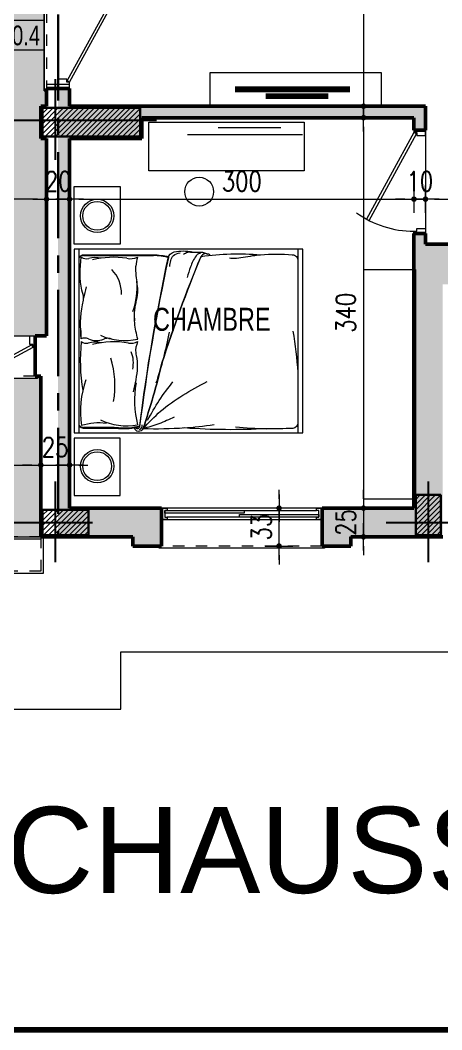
# Model space of a CAD drawing. Header units: millimetres. Extents: x 906 to 2589, y -1235 to -637.
# Drawn here: x 2512.02 to 2515.69, y -1234.31 to -1225.51 of the extents above; entities that cross this region are included whole.
import ezdxf
from ezdxf.enums import TextEntityAlignment as Align

# ---------------------------------------------------------------- set-up
doc = ezdxf.new("R2010")
doc.units = ezdxf.units.MM
for name, pattern in [('AXES', [2, 1.25, -0.25, 0.25, -0.25]), ('CONTINU', [0]), ('HIDDEN', [0.375, 0.25, -0.125])]:
    doc.linetypes.add(name, pattern=pattern)
doc.layers.get('DEFPOINTS').update_dxf_attribs({"color": 255, "lineweight": 13})
for name, color, linetype, lineweight in [('A-signe', 7, 'Continuous', 9), ('APPUITS', 7, 'Continuous', 18), ('AXE LIMITE', 1, 'AXES', 30), ('DIM.', 4, 'Continuous', 25), ('ESCALIER', 7, 'Continuous', 20), ('HALL + COULOIR -HATCH', 71, 'Continuous', 15), ('interrompu', 7, 'HIDDEN', 15), ('MENUISERIE', 7, 'Continuous', 13), ('MEUBLE', 35, 'Continuous', 15), ('MUR 0.5', 7, 'Continuous', 50), ('mur 0.8', 7, 'Continuous', 80), ('POTEAUX ARCH', 7, 'Continuous', 30), ('POTEAUX HACHURE', 7, 'Continuous', 15), ('REVERS D EAU', 7, 'Continuous', 13), ('TEXTE', 7, 'Continuous', 20)]:
    doc.layers.add(name, color=color, linetype=linetype, lineweight=lineweight)
for name, color, linetype in [('AXE', 7, 'AXES'), ('TEINTE 1', 30, 'Continuous'), ('TEINTE SC', 254, 'Continuous')]:
    doc.layers.add(name, color=color, linetype=linetype)
doc.styles.add('ARIAL', font='arial.ttf')
doc.styles.add('atef', font='romans.shx', dxfattribs={"width": 0.8})
doc.styles.add('STYLE4', font='swisscl.ttf')
doc.dimstyles.new('COTEXT', dxfattribs={"dimscale": 0, "dimtxt": 0.17, "dimasz": 0.08, "dimexe": 0.015, "dimexo": 0.015, "dimgap": 0.07, "dimtad": 1, "dimdec": 0, "dimlfac": 100, "dimzin": 0, "dimdsep": 46, "dimtxsty": 'atef', "dimblk": 'SIG2', "dimcen": 0.15, "dimse1": 1, "dimse2": 1, "dimclrd": 256, "dimclre": 6, "dimclrt": 2, "dimadec": 0, "dimazin": 0, "dimtfac": 0.5, "dimtdec": 0, "dimtix": 1, "dimtmove": 2, "dimatfit": 1, "dimldrblk": 'SIG2', "dimfxl": 0.18, "dimtolj": 1, "dimtzin": 0, "dimlwd": 18, "dimarcsym": 0})

# ---------------------------------------------------------------- blocks, each defined once
blk = doc.blocks.new('SIG2')
at = {"layer": 'A-signe'}
for p, q in [((0, 1.5), (0, 0.5)), ((-1.5, 0), (-0.5, 0)), ((-0.5, 0), (0.5, 0)), ((0, 0.5), (0, -0.5)), ((0.5, 0), (1.5, 0)), ((0, -0.5), (0, -1.5))]:
    blk.add_line(p, q, dxfattribs=at)
at = {"layer": 'A-signe', "const_width": 0.3}
blk.add_lwpolyline([(-0.15, 0, 1), (0.15, 0, 1)], format="xyb", close=True, dxfattribs=at)
blk = doc.blocks.new('*D622')
at = {"layer": 'DEFPOINTS', "color": 0, "transparency": 16777216}
for p in [(2512.251, -1226.514), (2512.451, -1226.544), (2512.451, -1227.0734)]:
    blk.add_point(p, dxfattribs=at)
at = {"layer": 'DIM.', "lineweight": 18, "transparency": 16777216}
for p, q in [((2512.171, -1227.0734), (2512.091, -1227.0734)), ((2512.251, -1227.0734), (2512.451, -1227.0734)), ((2512.531, -1227.0734), (2512.611, -1227.0734))]:
    blk.add_line(p, q, dxfattribs=at)
at = {"layer": 'DIM.', "lineweight": 18, "transparency": 16777216, "xscale": 0.08, "yscale": 0.08, "zscale": 0.08}
blk.add_blockref('SIG2', (2512.251, -1227.0734), dxfattribs=at)
at = {"layer": 'DIM.', "lineweight": 18, "transparency": 16777216, "xscale": 0.08, "yscale": 0.08, "zscale": 0.08, "rotation": 180}
blk.add_blockref('SIG2', (2512.451, -1227.0734), dxfattribs=at)
at = {"layer": 'DIM.', "color": 2, "transparency": 16777216, "insert": (2512.351, -1226.9184), "char_height": 0.17, "attachment_point": 5, "style": 'atef'}
blk.add_mtext('\\A1;20', dxfattribs=at)
blk = doc.blocks.new('*D766')
at = {"layer": 'DEFPOINTS', "color": 0, "transparency": 16777216}
for p in [(2515.451, -1226.364), (2512.451, -1226.544), (2515.451, -1227.0734)]:
    blk.add_point(p, dxfattribs=at)
at = {"layer": 'DIM.', "lineweight": 18, "transparency": 16777216}
blk.add_line((2512.531, -1227.0734), (2515.371, -1227.0734), dxfattribs=at)
at = {"layer": 'DIM.', "lineweight": 18, "transparency": 16777216, "xscale": 0.08, "yscale": 0.08, "zscale": 0.08, "rotation": 180}
blk.add_blockref('SIG2', (2512.451, -1227.0734), dxfattribs=at)
at = {"layer": 'DIM.', "lineweight": 18, "transparency": 16777216, "xscale": 0.08, "yscale": 0.08, "zscale": 0.08}
blk.add_blockref('SIG2', (2515.451, -1227.0734), dxfattribs=at)
at = {"layer": 'DIM.', "color": 2, "transparency": 16777216, "insert": (2513.951, -1226.9184), "char_height": 0.17, "attachment_point": 5, "style": 'atef'}
blk.add_mtext('\\A1;300', dxfattribs=at)
blk = doc.blocks.new('*D623')
at = {"layer": 'DEFPOINTS', "color": 0, "transparency": 16777216}
for p in [(2515.5467, -1223.164), (2515.0119, -1226.264), (2515.5508, -1226.264)]:
    blk.add_point(p, dxfattribs=at)
at = {"layer": 'DIM.', "lineweight": 18, "transparency": 16777216}
blk.add_line((2515.0119, -1223.244), (2515.0119, -1226.184), dxfattribs=at)
at = {"layer": 'DIM.', "lineweight": 18, "transparency": 16777216, "xscale": 0.08, "yscale": 0.08, "zscale": 0.08}
for p, rotation in [((2515.0119, -1223.164), 90), ((2515.0119, -1226.264), 270)]:
    blk.add_blockref('SIG2', p, dxfattribs=dict(at, rotation=rotation))
at = {"layer": 'DIM.', "color": 2, "transparency": 16777216, "insert": (2514.8569, -1224.714), "char_height": 0.17, "attachment_point": 5, "rotation": 90, "style": 'atef'}
blk.add_mtext('\\A1;310', dxfattribs=at)
blk = doc.blocks.new('*D767')
at = {"layer": 'DEFPOINTS', "color": 0, "transparency": 16777216}
for p in [(2515.451, -1226.364), (2515.0118, -1229.764), (2515.451, -1229.764)]:
    blk.add_point(p, dxfattribs=at)
at = {"layer": 'DIM.', "lineweight": 18, "transparency": 16777216}
blk.add_line((2515.0118, -1226.444), (2515.0118, -1229.684), dxfattribs=at)
at = {"layer": 'DIM.', "lineweight": 18, "transparency": 16777216, "xscale": 0.08, "yscale": 0.08, "zscale": 0.08}
for p, rotation in [((2515.0118, -1226.364), 90), ((2515.0118, -1229.764), 270)]:
    blk.add_blockref('SIG2', p, dxfattribs=dict(at, rotation=rotation))
at = {"layer": 'DIM.', "color": 2, "transparency": 16777216, "insert": (2514.8568, -1228.064), "char_height": 0.17, "attachment_point": 5, "rotation": 90, "style": 'atef'}
blk.add_mtext('\\A1;340', dxfattribs=at)
blk = doc.blocks.new('PORTE 0.90')
at = {"layer": 'MENUISERIE'}
for points in [[(-0.7859, 0.3911), (-0.0325, -0.0217), (-0.02, 0), (-0.7742, 0.4132)], [(-0.9, 0), (-0.88, 0), (-0.88, -0.025), (-0.855, -0.025), (-0.855, -0.1), (-0.9, -0.1)], [(0, 0), (-0.02, 0), (-0.02, -0.025), (-0.045, -0.025), (-0.045, -0.1), (0, -0.1)]]:
    blk.add_lwpolyline(points, dxfattribs=at)
blk.add_arc((-0.02, 0), 0.86, 144.36454, 180, dxfattribs=at)
blk = doc.blocks.new('PORTE 1.40')
at = {"layer": 'MENUISERIE'}
for p, q in [((-1.4, 0), (-1.38, 0)), ((-1.38, 0), (-1.38, -0.025)), ((-1.38, -0.025), (-1.355, -0.025)), ((-1.355, -0.025), (-1.355, -0.1)), ((-1.355, -0.1), (-1.4, -0.1))]:
    blk.add_line(p, q, dxfattribs=at)
blk.add_lwpolyline([(-0.02, 0), (-0.7182, 0.38), (-0.7304, 0.3582), (-0.0325, -0.0217)], close=True, dxfattribs=at)
for points in [[(-0.8769, 0.2454), (-1.3675, -0.0217), (-1.38, 0), (-0.8883, 0.2676)], [(0, 0), (-0.02, 0), (-0.02, -0.025), (-0.045, -0.025), (-0.045, -0.1), (0, -0.1)]]:
    blk.add_lwpolyline(points, dxfattribs=at)
for centre, radius, start, end in [((-0.06, 0), 0.76, 142.54543, 180), ((-1.4024, -0.011), 0.5847, 4.24701, 34.05947)]:
    blk.add_arc(centre, radius, start, end, dxfattribs=at)
blk = doc.blocks.new('PORTE')
at = {"layer": 'MENUISERIE'}
for p, q in [((0.02, 0), (0.8619, 0.4613)), ((0.8736, 0.4392), (0.0325, -0.0217)), ((0.0325, -0.0217), (0.02, 0))]:
    blk.add_line(p, q, dxfattribs=at)
for points in [[(0, 0), (0.02, 0), (0.02, -0.025), (0.045, -0.025), (0.045, -0.1), (0, -0.1)], [(1, 0), (0.98, 0), (0.98, -0.025), (0.955, -0.025), (0.955, -0.1), (1, -0.1)]]:
    blk.add_lwpolyline(points, dxfattribs=at)
blk.add_arc((0.02, 0), 0.96, 360, 32.95665, dxfattribs=at)
blk = doc.blocks.new('PORTE 1.00')
at = {"layer": 'MENUISERIE'}
blk.add_blockref('PORTE', (0, 0), dxfattribs=at)
blk = doc.blocks.new('*D657')
at = {"layer": 'DEFPOINTS', "color": 0, "linetype": 'Continuous', "transparency": 16777216}
for p in [(2510.701, -1227.0734), (2510.701, -1227.4523), (2512.251, -1227.4523)]:
    blk.add_point(p, dxfattribs=at)
at = {"layer": 'DIM.', "linetype": 'Continuous', "lineweight": 18, "transparency": 16777216}
blk.add_line((2512.171, -1227.0734), (2510.781, -1227.0734), dxfattribs=at)
at = {"layer": 'DIM.', "linetype": 'Continuous', "lineweight": 18, "transparency": 16777216, "xscale": 0.08, "yscale": 0.08, "zscale": 0.08, "rotation": 180}
blk.add_blockref('SIG2', (2510.701, -1227.0734), dxfattribs=at)
at = {"layer": 'DIM.', "linetype": 'Continuous', "lineweight": 18, "transparency": 16777216, "xscale": 0.08, "yscale": 0.08, "zscale": 0.08}
blk.add_blockref('SIG2', (2512.251, -1227.0734), dxfattribs=at)
at = {"layer": 'DIM.', "color": 2, "linetype": 'Continuous', "transparency": 16777216, "insert": (2511.476, -1226.9184), "char_height": 0.17, "attachment_point": 5, "style": 'atef'}
blk.add_mtext('\\A1;155', dxfattribs=at)
blk = doc.blocks.new('*D659')
at = {"layer": 'DEFPOINTS', "color": 0, "transparency": 16777216}
for p in [(2509.251, -1228.6468), (2512.201, -1229.314), (2512.201, -1229.3885)]:
    blk.add_point(p, dxfattribs=at)
at = {"layer": 'DIM.', "lineweight": 18, "transparency": 16777216}
blk.add_line((2509.331, -1229.3885), (2512.121, -1229.3885), dxfattribs=at)
at = {"layer": 'DIM.', "lineweight": 18, "transparency": 16777216, "xscale": 0.08, "yscale": 0.08, "zscale": 0.08, "rotation": 180}
blk.add_blockref('SIG2', (2509.251, -1229.3885), dxfattribs=at)
at = {"layer": 'DIM.', "lineweight": 18, "transparency": 16777216, "xscale": 0.08, "yscale": 0.08, "zscale": 0.08}
blk.add_blockref('SIG2', (2512.201, -1229.3885), dxfattribs=at)
at = {"layer": 'DIM.', "color": 2, "transparency": 16777216, "insert": (2510.726, -1229.2335), "char_height": 0.17, "attachment_point": 5, "style": 'atef'}
blk.add_mtext('\\A1;295', dxfattribs=at)
blk = doc.blocks.new('*D840')
at = {"layer": 'DEFPOINTS', "color": 0, "transparency": 16777216}
for p in [(2512.451, -1229.2413), (2512.201, -1229.314), (2512.451, -1229.3885)]:
    blk.add_point(p, dxfattribs=at)
at = {"layer": 'DIM.', "lineweight": 18, "transparency": 16777216}
for p, q in [((2512.121, -1229.3885), (2512.041, -1229.3885)), ((2512.201, -1229.3885), (2512.451, -1229.3885)), ((2512.531, -1229.3885), (2512.611, -1229.3885))]:
    blk.add_line(p, q, dxfattribs=at)
at = {"layer": 'DIM.', "lineweight": 18, "transparency": 16777216, "xscale": 0.08, "yscale": 0.08, "zscale": 0.08}
blk.add_blockref('SIG2', (2512.201, -1229.3885), dxfattribs=at)
at = {"layer": 'DIM.', "lineweight": 18, "transparency": 16777216, "xscale": 0.08, "yscale": 0.08, "zscale": 0.08, "rotation": 180}
blk.add_blockref('SIG2', (2512.451, -1229.3885), dxfattribs=at)
at = {"layer": 'DIM.', "color": 2, "transparency": 16777216, "insert": (2512.326, -1229.2335), "char_height": 0.17, "attachment_point": 5, "style": 'atef'}
blk.add_mtext('\\A1;25', dxfattribs=at)
blk = doc.blocks.new('*D869')
at = {"layer": 'DEFPOINTS', "color": 0, "transparency": 16777216}
for p in [(2514.2038, -1229.764), (2514.2759, -1229.764), (2514.2038, -1230.094)]:
    blk.add_point(p, dxfattribs=at)
at = {"layer": 'DIM.', "lineweight": 18, "transparency": 16777216}
for p, q in [((2514.2759, -1229.684), (2514.2759, -1229.604)), ((2514.2759, -1230.094), (2514.2759, -1229.764)), ((2514.2759, -1230.174), (2514.2759, -1230.254))]:
    blk.add_line(p, q, dxfattribs=at)
at = {"layer": 'DIM.', "lineweight": 18, "transparency": 16777216, "xscale": 0.08, "yscale": 0.08, "zscale": 0.08}
for p, rotation in [((2514.2759, -1229.764), 270), ((2514.2759, -1230.094), 90)]:
    blk.add_blockref('SIG2', p, dxfattribs=dict(at, rotation=rotation))
at = {"layer": 'DIM.', "color": 2, "transparency": 16777216, "insert": (2514.1209, -1229.929), "char_height": 0.17, "attachment_point": 5, "rotation": 90, "style": 'atef'}
blk.add_mtext('\\A1;33', dxfattribs=at)
blk = doc.blocks.new('*D870')
at = {"layer": 'DEFPOINTS', "color": 0, "transparency": 16777216}
for p in [(2515.2333, -1229.764), (2515.0118, -1230.014), (2515.2333, -1230.014)]:
    blk.add_point(p, dxfattribs=at)
at = {"layer": 'DIM.', "lineweight": 18, "transparency": 16777216}
for p, q in [((2515.0118, -1229.684), (2515.0118, -1229.604)), ((2515.0118, -1229.764), (2515.0118, -1230.014)), ((2515.0118, -1230.094), (2515.0118, -1230.174))]:
    blk.add_line(p, q, dxfattribs=at)
at = {"layer": 'DIM.', "lineweight": 18, "transparency": 16777216, "xscale": 0.08, "yscale": 0.08, "zscale": 0.08}
for p, rotation in [((2515.0118, -1229.764), 270), ((2515.0118, -1230.014), 90)]:
    blk.add_blockref('SIG2', p, dxfattribs=dict(at, rotation=rotation))
at = {"layer": 'DIM.', "color": 2, "transparency": 16777216, "insert": (2514.8568, -1229.889), "char_height": 0.17, "attachment_point": 5, "rotation": 90, "style": 'atef'}
blk.add_mtext('\\A1;25', dxfattribs=at)
blk = doc.blocks.new('*D1049')
at = {"layer": 'DEFPOINTS', "color": 0, "transparency": 16777216}
for p in [(2515.5508, -1227.0734), (2515.451, -1227.4573), (2515.5508, -1227.464)]:
    blk.add_point(p, dxfattribs=at)
at = {"layer": 'DIM.', "lineweight": 18, "transparency": 16777216}
for p, q in [((2515.371, -1227.0734), (2515.291, -1227.0734)), ((2515.451, -1227.0734), (2515.5508, -1227.0734)), ((2515.6308, -1227.0734), (2515.7108, -1227.0734))]:
    blk.add_line(p, q, dxfattribs=at)
at = {"layer": 'DIM.', "lineweight": 18, "transparency": 16777216, "xscale": 0.08, "yscale": 0.08, "zscale": 0.08}
blk.add_blockref('SIG2', (2515.451, -1227.0734), dxfattribs=at)
at = {"layer": 'DIM.', "lineweight": 18, "transparency": 16777216, "xscale": 0.08, "yscale": 0.08, "zscale": 0.08, "rotation": 180}
blk.add_blockref('SIG2', (2515.5508, -1227.0734), dxfattribs=at)
at = {"layer": 'DIM.', "color": 2, "transparency": 16777216, "insert": (2515.5009, -1226.9184), "char_height": 0.17, "attachment_point": 5, "style": 'atef'}
blk.add_mtext('\\A1;10', dxfattribs=at)
blk = doc.blocks.new('*D1050')
at = {"layer": 'DEFPOINTS', "color": 0, "transparency": 16777216}
for p in [(2517.201, -1226.6025), (2517.201, -1227.0734), (2515.5508, -1227.464)]:
    blk.add_point(p, dxfattribs=at)
at = {"layer": 'DIM.', "lineweight": 18, "transparency": 16777216}
blk.add_line((2515.6308, -1227.0734), (2517.121, -1227.0734), dxfattribs=at)
at = {"layer": 'DIM.', "lineweight": 18, "transparency": 16777216, "xscale": 0.08, "yscale": 0.08, "zscale": 0.08, "rotation": 180}
blk.add_blockref('SIG2', (2515.5508, -1227.0734), dxfattribs=at)
at = {"layer": 'DIM.', "lineweight": 18, "transparency": 16777216, "xscale": 0.08, "yscale": 0.08, "zscale": 0.08}
blk.add_blockref('SIG2', (2517.201, -1227.0734), dxfattribs=at)
at = {"layer": 'DIM.', "color": 2, "transparency": 16777216, "insert": (2516.3759, -1226.9184), "char_height": 0.17, "attachment_point": 5, "style": 'atef'}
blk.add_mtext('\\A1;165', dxfattribs=at)

msp = doc.modelspace()

# ---------------------------------------------------------------- hatches: boundary and pattern name
at = {"layer": 'POTEAUX HACHURE'}
h = msp.add_hatch(dxfattribs=at)
h.set_pattern_fill('ANSI31', color=256, scale=0.01)
h.set_pattern_definition([(45, (1395.993186, -321.04866), (-0.0224506403, 0.0224506403), [])])
h.paths.add_polyline_path([(2513.066, -1226.279), (2512.216, -1226.279), (2512.216, -1226.529), (2513.066, -1226.529)])
h = msp.add_hatch(dxfattribs=at)
h.set_pattern_fill('ANSI31', color=256, scale=0.01)
h.set_pattern_definition([(45, (1389.693186, -292.11229), (-0.0224506403, 0.0224506403), [])])
h.paths.add_polyline_path([(2515.686, -1229.649), (2515.466, -1229.649), (2515.466, -1229.999), (2515.686, -1229.999)])
h = msp.add_hatch(dxfattribs=at)
h.set_pattern_fill('ANSI31', color=256, scale=0.01)
h.set_pattern_definition([(45, (1396.083018, -324.54866), (-0.0224506403, 0.0224506403), [])])
h.paths.add_polyline_path([(2512.6158, -1229.779), (2512.2158, -1229.779), (2512.2158, -1229.999), (2512.6158, -1229.999)])
at = {"layer": 'TEINTE 1', "linetype": 'CONTINU'}
h = msp.add_hatch(color=256, dxfattribs=at)
h.dxf.hatch_style = 1
h.paths.add_polyline_path([(2513.081, -1226.364), (2515.451, -1226.364), (2515.451, -1226.4728), (2515.551, -1226.4728), (2515.551, -1226.264), (2512.451, -1226.264), (2512.451, -1226.1087), (2512.351, -1226.1087), (2512.351, -1230.014), (2513.001, -1230.014), (2513.001, -1230.094), (2513.251, -1230.094), (2513.251, -1229.764), (2512.451, -1229.764), (2512.451, -1226.544), (2513.081, -1226.544)])
h = msp.add_hatch(color=256, dxfattribs=at)
h.dxf.hatch_style = 1
h.paths.add_polyline_path([(2515.7758, -1227.464), (2515.551, -1227.464), (2515.551, -1227.3728), (2515.451, -1227.3728), (2515.451, -1229.764), (2514.651, -1229.764), (2514.651, -1230.094), (2514.901, -1230.094), (2514.901, -1230.014), (2515.701, -1230.014), (2515.701, -1228.914), (2515.701, -1227.814), (2515.7758, -1227.814)])
at = {"layer": 'TEINTE SC'}
h = msp.add_hatch(color=256, dxfattribs=at)
h.dxf.hatch_style = 1
h.paths.add_polyline_path([(2510.6213, -1223.7558), (2510.6013, -1223.7558), (2510.6013, -1223.964), (2510.701, -1223.964), (2510.701, -1224.2658), (2510.721, -1224.2658), (2510.721, -1225.3734), (2510.701, -1225.3734), (2510.701, -1228.264), (2512.251, -1228.264), (2512.251, -1226.544), (2512.201, -1226.544), (2512.201, -1226.264), (2512.251, -1226.264), (2512.2509, -1226.13), (2512.2309, -1226.13), (2512.2309, -1225.0224), (2512.2509, -1225.0224), (2512.251, -1222.964), (2513.1513, -1222.964), (2513.1513, -1222.8337), (2513.1313, -1222.8337), (2513.1313, -1221.7983), (2513.1513, -1221.7983), (2513.1513, -1221.764), (2512.7015, -1221.764), (2512.7015, -1218.7275), (2513.0913, -1218.3376), (2513.0494, -1218.2957), (2513.0353, -1218.3098), (2512.2521, -1217.5267), (2512.2662, -1217.5125), (2512.101, -1217.3472), (2511.9357, -1217.5125), (2511.9498, -1217.5267), (2511.1666, -1218.3098), (2511.1525, -1218.2957), (2511.1107, -1218.3375), (2511.4015, -1218.6282), (2511.4015, -1219.664), (2510.5514, -1219.664), (2510.5513, -1221.364), (2510.6013, -1221.364), (2510.6013, -1221.6478), (2510.6213, -1221.6478), (2510.6213, -1222.5854), (2510.6013, -1222.5854), (2510.6013, -1222.8183), (2510.6213, -1222.8183)])
h = msp.add_hatch(color=256, dxfattribs=at)
h.dxf.hatch_style = 1
h.paths.add_polyline_path([(2512.201, -1230.014), (2512.201, -1229.8406), (2512.201, -1229.764), (2512.201, -1228.614), (2512.171, -1228.614), (2512.171, -1228.634), (2510.731, -1228.634), (2510.731, -1228.614), (2510.151, -1228.614), (2510.151, -1228.864), (2509.251, -1228.864), (2509.251, -1230.014)])

# ---------------------------------------------------------------- linework, layer by layer
at = {"layer": 'APPUITS'}
for points in [[(2512.2509, -1225.0224), (2512.2309, -1225.0224), (2512.2309, -1226.13), (2512.2509, -1226.13)], [(2512.171, -1228.614), (2512.171, -1228.634), (2510.731, -1228.634), (2510.731, -1228.614)], [(2514.671, -1230.094), (2514.671, -1230.114), (2513.231, -1230.114), (2513.231, -1230.094)]]:
    msp.add_lwpolyline(points, dxfattribs=at)
at = {"layer": 'AXE'}
for p, q in [((2512.3263, -1226.0271), (2512.3263, -1226.7301)), ((2511.958, -1226.3852), (2513.2262, -1226.3852)), ((2512.326, -1229.5309), (2512.326, -1230.2339)), ((2515.576, -1229.5309), (2515.576, -1230.2339)), ((2511.9576, -1229.889), (2512.6508, -1229.889)), ((2515.2076, -1229.889), (2515.9008, -1229.889))]:
    msp.add_line(p, q, dxfattribs=at)
at = {"layer": 'AXE LIMITE', "ltscale": 0.6}
msp.add_lwpolyline([(2525.7231, -1220.614), (2516.651, -1220.614), (2516.651, -1223.064), (2512.351, -1223.064), (2512.351, -1230.014)], dxfattribs=at)
at = {"layer": 'ESCALIER'}
msp.add_line((2512.201, -1230.034), (2510.151, -1230.034), dxfattribs=at)
msp.add_lwpolyline([(2512.221, -1230.014), (2512.221, -1230.3341), (2510.151, -1230.334)], dxfattribs=at)
at = {"layer": 'HALL + COULOIR -HATCH', "linetype": 'Continuous'}
msp.add_lwpolyline([(2510.701, -1228.264), (2512.251, -1228.264), (2512.251, -1226.544), (2512.201, -1226.544), (2512.201, -1226.264), (2512.251, -1226.264), (2512.2509, -1226.13), (2512.2309, -1226.13), (2512.2309, -1225.0224)], dxfattribs=at)
at = {"layer": 'HALL + COULOIR -HATCH'}
msp.add_lwpolyline([(2512.201, -1230.014), (2512.201, -1229.764), (2512.201, -1229.764), (2512.201, -1228.614), (2512.171, -1228.614), (2512.171, -1228.634), (2510.731, -1228.634), (2510.731, -1228.614), (2510.151, -1228.614), (2510.151, -1228.864), (2509.251, -1228.864), (2509.251, -1230.014)], close=True, dxfattribs=at)
at = {"layer": 'interrompu', "ltscale": 0.2}
for p, q in [((2512.2509, -1225.0387), (2512.2509, -1226.1087)), ((2512.151, -1228.614), (2510.751, -1228.614)), ((2512.201, -1230.014), (2510.151, -1230.014)), ((2514.651, -1230.094), (2513.251, -1230.094))]:
    msp.add_line(p, q, dxfattribs=at)
msp.add_lwpolyline([(2512.201, -1230.014), (2512.201, -1230.3141), (2510.151, -1230.314)], dxfattribs=at)
at = {"layer": 'MENUISERIE'}
msp.add_line((2515.551, -1226.4728), (2515.551, -1227.3728), dxfattribs=at)
at = {"layer": 'MENUISERIE', "color": 2, "linetype": 'Continuous'}
for p, q in [((2514.651, -1229.764), (2513.251, -1229.764)), ((2513.251, -1229.864), (2514.651, -1229.864)), ((2513.301, -1229.784), (2514.601, -1229.784)), ((2514.601, -1229.844), (2513.301, -1229.844))]:
    msp.add_line(p, q, dxfattribs=at)
at = {"layer": 'MENUISERIE'}
msp.add_lwpolyline([(2512.4509, -1226.1087), (2512.4509, -1226.0737), (2512.2509, -1226.0737), (2512.2509, -1226.1087), (2512.2659, -1226.1087), (2512.2659, -1226.0987), (2512.4359, -1226.0987), (2512.4359, -1226.1087)], close=True, dxfattribs=at)
at = {"layer": 'MENUISERIE', "color": 2, "linetype": 'Continuous', "extrusion": (0, 0, -1)}
for points in [[(-2513.251, -1229.864), (-2513.251, -1229.764), (-2513.301, -1229.764), (-2513.301, -1229.784), (-2513.281, -1229.784), (-2513.281, -1229.844), (-2513.301, -1229.844), (-2513.301, -1229.864), (-2513.301, -1229.864)], [(-2514.651, -1229.864), (-2514.601, -1229.864), (-2514.601, -1229.844), (-2514.621, -1229.844), (-2514.621, -1229.784), (-2514.601, -1229.784), (-2514.601, -1229.764), (-2514.651, -1229.764), (-2514.651, -1229.764)], [(-2513.281, -1229.809), (-2513.281, -1229.784), (-2513.9708, -1229.784), (-2513.9708, -1229.809), (-2513.9708, -1229.809)], [(-2513.9308, -1229.844), (-2513.9308, -1229.8191), (-2514.621, -1229.8191), (-2514.621, -1229.844), (-2514.621, -1229.844)]]:
    msp.add_lwpolyline(points, close=True, dxfattribs=at)
at = {"layer": 'MEUBLE'}
for p, q in [((2512.5343, -1229.041), (2512.5343, -1227.5847)), ((2512.5738, -1227.5649), (2513.1822, -1227.5649))]:
    msp.add_line(p, q, dxfattribs=at)
for points in [[(2513.6724, -1226.264), (2515.1692, -1226.264), (2515.1692, -1225.9738), (2513.6724, -1225.9738)], [(2513.1427, -1226.402), (2514.4948, -1226.402), (2514.4948, -1226.8277), (2513.1427, -1226.8277)], [(2512.4918, -1227.4645), (2512.4918, -1226.9645), (2512.8918, -1226.9645), (2512.8918, -1227.4645)], [(2512.4918, -1227.5089), (2512.4918, -1229.1091), (2514.4833, -1229.1091), (2514.4833, -1227.5089)], [(2512.4918, -1227.5089), (2512.4918, -1229.1091), (2512.5343, -1229.1091), (2512.5343, -1227.5089)], [(2514.4833, -1229.1091), (2514.4833, -1227.5089), (2514.4408, -1227.5089), (2514.4408, -1229.1091)], [(2515.4637, -1229.6849), (2515.0137, -1229.6849), (2515.0137, -1227.6849), (2515.4637, -1227.6849)], [(2512.4918, -1229.1535), (2512.4918, -1229.6535), (2512.8918, -1229.6535), (2512.8918, -1229.1535)]]:
    msp.add_lwpolyline(points, close=True, dxfattribs=at)
at = {"layer": 'MEUBLE', "const_width": 0.05}
for points in [[(2514.8934, -1226.1171), (2513.8934, -1226.1171)], [(2514.7063, -1226.1769), (2514.1603, -1226.1769)]]:
    msp.add_lwpolyline(points, dxfattribs=at)
at = {"layer": 'MEUBLE'}
for points in [[(2514.4796, -1226.513), (2513.4796, -1226.513)], [(2514.2926, -1226.4531), (2513.7466, -1226.4531)]]:
    msp.add_lwpolyline(points, dxfattribs=at)
for points in [[(2512.5738, -1229.0696, -0.236068), (2512.5343, -1229.0498), (2512.5343, -1227.5781, -0.236068), (2512.5738, -1227.5583), (2513.1822, -1227.5583, -0.05303), (2513.3141, -1227.5742, 0.049043), (2513.3101, -1227.5871, 0.022031), (2513.0614, -1229.055, -0.091009), (2512.8784, -1229.0725, 0.005577)], [(2513.0904, -1229.0725, -0.684956), (2513.0144, -1229.066, 0.005428), (2513.0253, -1229.0639, 0.693798), (2513.0619, -1229.0514, -0.021985), (2513.3101, -1227.5869, -0.293862), (2513.3625, -1227.5334, -0.113732), (2513.5202, -1227.5336), (2513.5156, -1227.5336, 0.029665), (2513.503, -1227.5336), (2513.6, -1227.5336, -0.08857), (2513.6171, -1227.5367), (2513.6559, -1227.551, 0.418916), (2513.5922, -1227.581, 0.020991), (2513.2559, -1228.5012, -0.024856)], [(2513.0904, -1229.0725, 0.024856), (2513.2559, -1228.5012, -0.021038), (2513.5931, -1227.5786, -0.035808), (2513.5962, -1227.5723, -0.054874), (2514.1139, -1227.5579, -0.045967), (2514.3914, -1227.5583, -0.414214), (2514.4408, -1227.6078), (2514.4408, -1229.0202, -0.389277), (2514.3957, -1229.0694, -0.015971), (2514.1665, -1229.0721, -0.032364), (2513.4543, -1229.066, -0.030742)], [(2512.7945, -1228.2857, 0.009104), (2512.8123, -1228.2904, 0.054264)]]:
    msp.add_lwpolyline(points, format="xyb", close=True, dxfattribs=at)
for centre, radius in [((2513.5798, -1227.0084), 0.1255), ((2512.6918, -1227.2189), 0.1451), ((2512.6918, -1227.2189), 0.1251), ((2512.6918, -1229.3991), 0.1451), ((2512.6918, -1229.3991), 0.1251)]:
    msp.add_circle(centre, radius, dxfattribs=at)
for centre, radius, start, end in [((2512.5738, -1227.6143), 0.0494, 90, 143.1301), ((2512.5994, -1227.5139), 0.0789, 234.37876, 285.19877), ((2512.6773, -1227.8008), 0.2183, 77.31196, 105.19873), ((2512.8377, -1228.3378), 0.7583, 81.51498, 104.25995), ((2512.9839, -1227.4542), 0.1379, 255.60009, 295.44672), ((2513.3716, -1227.6825), 0.3445, 162.35976, 175.87618), ((2513.0433, -1227.5781), 0.000000529, 342.35976, 251.56942), ((2513.1738, -1228.1927), 0.6279, 77.08904, 89.23129), ((2513.3779, -1227.6074), 0.0692, 157.33698, 168.56787), ((2529.4924, -1231.1112), 16.5602, 167.73651, 172.83687), ((2512.6121, -1227.8915), 0.291, 357.82948, 45.00983), ((2513.9825, -1228.2114), 1.4353, 164.89248, 168.96021), ((2512.4153, -1227.8411), 0.6247, 340.34326, 4.92254), ((2513.8735, -1228.1162), 0.8559, 179.58062, 181.19287), ((2513.9825, -1228.1714), 1.4353, 181.79369, 184.68197), ((2512.5821, -1228.3641), 0.0814, 65.78773, 111.71238), ((2512.5821, -1228.3641), 0.0814, 65.78773, 111.71238), ((2512.9319, -1227.8006), 0.5042, 245.11795, 282.98619), ((2512.7819, -1228.3696), 0.0848, 81.44026, 112.88083), ((2512.7819, -1228.3696), 0.0848, 81.44026, 112.88083), ((2512.9319, -1227.8006), 0.5042, 254.18495, 256.2714), ((2512.7819, -1228.3696), 0.0848, 69.01609, 81.44026), ((2509.9818, -1227.6061), 3.3968, 341.69786, 349.40277), ((2511.6644, -1228.721), 2.7799, 2.84179, 10.33848), ((2514.0727, -1228.4796), 1.5283, 173.77689, 189.7795), ((2512.5994, -1228.2498), 0.0789, 234.37876, 280.7343), ((2512.6769, -1228.5434), 0.225, 77.58207, 106.21418), ((2512.684, -1228.1376), 0.167, 245.78773, 292.88083), ((2512.684, -1228.1376), 0.167, 245.78773, 292.88083), ((2512.8377, -1229.0736), 0.7583, 80.3696, 104.25995), ((2512.9858, -1228.2009), 0.1269, 260.37112, 296.96494), ((2512.0277, -1228.6997), 0.8186, 350.43203, 17.2702), ((2512.7534, -1228.4981), 0.2537, 347.14803, 22.38251), ((2513.4049, -1228.9252), 0.8587, 161.02924, 188.01463), ((2513.8952, -1228.8235), 0.8784, 170.14383, 194.10085), ((2512.5738, -1229.0114), 0.0494, 216.8699, 270), ((2512.7054, -1229.5321), 0.51, 82.46108, 107.19907), ((2512.5952, -1242.7163), 13.6555, 88.8115, 90.08963), ((2512.9451, -1228.5454), 0.5019, 243.33187, 281.28912), ((2512.9223, -1228.5564), 0.5092, 265.05537, 285.85571), ((2513.0439, -1229.0426), 0.0409, 292.60519, 4.49888), ((2513.3034, -1226.6807), 2.3887, 273.36672, 279.78573), ((2514.2395, -1225.484), 3.5888, 264.51265, 268.83422)]:
    msp.add_arc(centre, radius, start, end, dxfattribs=at)
for points, knots in [([(2512.552, -1228.2885), (2512.5468, -1228.1896), (2512.5406, -1228.0722), (2512.5799, -1227.933), (2512.5312, -1227.7972), (2512.5435, -1227.6754), (2512.5534, -1227.5781)], [0, 0, 0, 0, 0.2955336, 0.3505654, 0.4237057, 0.7129993, 0.7129993, 0.7129993, 0.7129993]), ([(2513.3234, -1227.6599), (2513.3255, -1227.6429), (2513.3295, -1227.609), (2513.354, -1227.5545), (2513.3928, -1227.5452), (2513.4138, -1227.5401)], [0, 0, 0, 0, 0.0519116, 0.1034308, 0.164812, 0.164812, 0.164812, 0.164812]), ([(2513.503, -1227.5336), (2513.4944, -1227.5347), (2513.4732, -1227.5372), (2513.455, -1227.5488), (2513.4441, -1227.5557)], [0, 0, 0, 0, 0.02553947, 0.06357393, 0.06357393, 0.06357393, 0.06357393]), ([(2513.5926, -1227.5452), (2513.5864, -1227.5458), (2513.5709, -1227.5473), (2513.534, -1227.5879), (2513.5044, -1227.6592), (2513.4848, -1227.7249), (2513.4757, -1227.7555)], [0, 0, 0, 0, 0.0181371, 0.0455949, 0.1548739, 0.2507526, 0.2507526, 0.2507526, 0.2507526]), ([(2513.6758, -1227.5583), (2513.6717, -1227.5568), (2513.6651, -1227.5544), (2513.6585, -1227.552), (2513.6559, -1227.551)], [0, 0, 0, 0, 0.01292671, 0.02118644, 0.02118644, 0.02118644, 0.02118644]), ([(2513.8447, -1227.5849), (2513.8591, -1227.5863), (2513.8983, -1227.5901), (2513.9662, -1227.579), (2514.0408, -1227.5652), (2514.0918, -1227.5601), (2514.1139, -1227.5579)], [0, 0, 0, 0, 0.0432545, 0.1177701, 0.2046046, 0.2713538, 0.2713538, 0.2713538, 0.2713538]), ([(2513.0453, -1228.2919), (2513.0341, -1228.2458), (2513.0085, -1228.1409), (2513.0208, -1228.0027), (2513.0545, -1227.8668), (2513.0302, -1227.7611), (2513.0286, -1227.6847), (2513.028, -1227.6577)], [0, 0, 0, 0, 0.1415117, 0.3224566, 0.4095366, 0.5578945, 0.6389827, 0.6389827, 0.6389827, 0.6389827]), ([(2513.0433, -1228.314), (2513.0329, -1228.3468), (2513.0201, -1228.3873), (2513.0386, -1228.461), (2513.0458, -1228.5766), (2513.0207, -1228.6813), (2513.0037, -1228.7521)], [0, 0, 0, 0, 0.0996038, 0.1224113, 0.226479, 0.4432983, 0.4432983, 0.4432983, 0.4432983]), ([(2513.0904, -1229.0725), (2513.1401, -1229.02), (2513.3006, -1228.8505), (2513.5068, -1228.738), (2513.6491, -1228.6603)], [0, 0, 0, 0, 0.2159361, 0.6975367, 0.6975367, 0.6975367, 0.6975367])]:
    msp.add_open_spline(points, degree=3, knots=knots, dxfattribs=at)
for points in [[(2513.1302, -1228.9985), (2513.1629, -1228.9401), (2513.2285, -1228.8233), (2513.3102, -1228.7171), (2513.351, -1228.6641)], [(2513.3626, -1228.9721), (2513.3186, -1228.9924), (2513.2305, -1229.0331), (2513.1371, -1229.0594), (2513.0904, -1229.0725)]]:
    msp.add_open_spline(points, degree=3, dxfattribs=at)
at = {"layer": 'MUR 0.5'}
for p, q in [((2512.251, -1226.264), (2512.251, -1226.1087)), ((2512.451, -1226.1087), (2512.251, -1226.1087)), ((2512.451, -1226.264), (2512.451, -1226.1087)), ((2512.251, -1226.264), (2512.201, -1226.264)), ((2512.201, -1226.264), (2512.201, -1226.544)), ((2512.451, -1226.264), (2515.5508, -1226.264)), ((2515.551, -1226.4728), (2515.551, -1226.264)), ((2513.081, -1226.364), (2515.451, -1226.364)), ((2513.081, -1226.364), (2513.081, -1226.544)), ((2515.451, -1226.4728), (2515.451, -1226.364)), ((2515.451, -1226.4728), (2515.551, -1226.4728)), ((2512.201, -1226.544), (2512.251, -1226.544)), ((2512.251, -1228.264), (2512.251, -1226.544)), ((2512.451, -1229.764), (2512.451, -1226.544)), ((2513.081, -1226.544), (2512.451, -1226.544)), ((2515.451, -1229.764), (2515.451, -1227.3728)), ((2515.451, -1227.3728), (2515.551, -1227.3728)), ((2515.551, -1227.464), (2515.551, -1227.3728)), ((2515.7758, -1227.464), (2515.5508, -1227.464)), ((2512.151, -1228.264), (2512.251, -1228.264)), ((2512.151, -1228.614), (2512.151, -1228.264)), ((2512.151, -1228.614), (2512.201, -1228.614)), ((2512.201, -1229.764), (2512.201, -1228.614)), ((2512.201, -1229.764), (2512.201, -1230.014)), ((2512.451, -1229.764), (2513.251, -1229.764)), ((2513.251, -1230.0941), (2513.251, -1229.764)), ((2514.651, -1229.764), (2515.451, -1229.764)), ((2514.651, -1229.764), (2514.651, -1230.0941)), ((2512.201, -1230.014), (2513.001, -1230.014)), ((2513.001, -1230.014), (2513.001, -1230.0941)), ((2514.901, -1230.014), (2515.701, -1230.014)), ((2514.901, -1230.094), (2514.901, -1230.014)), ((2513.001, -1230.094), (2513.251, -1230.094)), ((2514.651, -1230.094), (2514.901, -1230.094))]:
    msp.add_line(p, q, dxfattribs=at)
at = {"layer": 'mur 0.8'}
msp.add_lwpolyline([(2496.9119, -1200.9216), (2540.9119, -1200.9216), (2540.9119, -1234.3067), (2496.9119, -1234.3067)], close=True, dxfattribs=at)
at = {"layer": 'POTEAUX ARCH'}
for points in [[(2513.066, -1226.279), (2512.216, -1226.279), (2512.216, -1226.529), (2513.066, -1226.529)], [(2515.686, -1229.649), (2515.466, -1229.649), (2515.466, -1229.999), (2515.686, -1229.999)]]:
    msp.add_lwpolyline(points, close=True, dxfattribs=at)
at = {"layer": 'POTEAUX ARCH', "elevation": 0}
msp.add_lwpolyline([(2512.6158, -1229.779), (2512.2158, -1229.779), (2512.2158, -1229.999), (2512.6158, -1229.999)], close=True, dxfattribs=at)
at = {"layer": 'REVERS D EAU'}
msp.add_lwpolyline([(2500.1958, -1231.414), (2500.1958, -1231.514), (2512.8965, -1231.514), (2512.8965, -1231.014), (2516.0508, -1231.014), (2516.0508, -1231.514), (2525.7231, -1231.514)], dxfattribs=at)
at = {"layer": 'TEXTE'}
msp.add_lwpolyline([(2511.6339, -1225.5159), (2512.23, -1225.5159), (2512.23, -1225.7757), (2511.6339, -1225.7757)], close=True, dxfattribs=at)

# ---------------------------------------------------------------- block references
at = {"layer": 'MENUISERIE', "xscale": -1, "rotation": 269.9999999994807}
msp.add_blockref('PORTE 1.00', (2512.4509, -1226.0737), dxfattribs=at)
at = {"layer": 'MENUISERIE', "rotation": 90.00000000000001}
msp.add_blockref('PORTE 0.90', (2515.451, -1226.4728), dxfattribs=at)
at = {"layer": 'MENUISERIE', "linetype": 'Continuous', "xscale": -1, "rotation": 179.9847942348775}
msp.add_blockref('PORTE 1.40', (2512.151, -1228.364), dxfattribs=at)

# ---------------------------------------------------------------- texts
at = {"layer": 'TEXTE', "style": 'STYLE4'}
msp.add_text('A2-0.4', height=0.17125, dxfattribs=at).set_placement((2511.9357, -1225.7847), align=Align.BOTTOM_CENTER)
at = {"layer": 'TEXTE'}
for s, height, style, p in [('CHAMBRE', 0.2, 'STYLE4', (2513.1775, -1228.2196)), ('PLAN REZ-DE-CHAUSSEE', 0.75, 'ARIAL', (2504.6254, -1233.1153, 1.06))]:
    msp.add_text(s, height=height, dxfattribs=dict(at, style=style)).set_placement(p)

# ---------------------------------------------------------------- dimensions: what is measured, and where the dimension line sits
at = {"layer": 'DIM.'}
for base, p1, p2, picture, middle in [((2515.0119, -1226.264), (2515.5467, -1223.164), (2515.5508, -1226.264), '*D623', (2514.8569, -1224.714)), ((2515.0118, -1229.764), (2515.451, -1226.364), (2515.451, -1229.764), '*D767', (2514.8568, -1228.064)), ((2514.2759, -1229.764), (2514.2038, -1230.094), (2514.2038, -1229.764), '*D869', (2514.1209, -1229.929)), ((2515.0118, -1230.014), (2515.2333, -1229.764), (2515.2333, -1230.014), '*D870', (2514.8568, -1229.889))]:
    dim = msp.add_linear_dim(base=base, p1=p1, p2=p2, angle=90, dimstyle='COTEXT', override={"dimscale": 1}, dxfattribs=at)
    dim.commit()
    dim.dimension.update_dxf_attribs({"geometry": picture, "text_midpoint": middle})
for base, p1, p2, picture, middle in [((2515.451, -1227.0734), (2512.451, -1226.544), (2515.451, -1226.364), '*D766', (2513.951, -1226.9184)), ((2512.451, -1227.0734), (2512.251, -1226.514), (2512.451, -1226.544), '*D622', (2512.351, -1226.9184)), ((2517.201, -1227.0734), (2515.5508, -1227.464), (2517.201, -1226.6025), '*D1050', (2516.3759, -1226.9184)), ((2515.5508, -1227.0734), (2515.451, -1227.4573), (2515.5508, -1227.464), '*D1049', (2515.5009, -1226.9184)), ((2512.201, -1229.3885), (2509.251, -1228.6468), (2512.201, -1229.314), '*D659', (2510.726, -1229.2335)), ((2512.451, -1229.3885), (2512.201, -1229.314), (2512.451, -1229.2413), '*D840', (2512.326, -1229.2335))]:
    dim = msp.add_linear_dim(base=base, p1=p1, p2=p2, dimstyle='COTEXT', override={"dimscale": 1}, dxfattribs=at)
    dim.commit()
    dim.dimension.update_dxf_attribs({"geometry": picture, "text_midpoint": middle})
at = {"layer": 'DIM.', "linetype": 'Continuous'}
dim = msp.add_linear_dim(base=(2510.701, -1227.0734), p1=(2512.251, -1227.4523), p2=(2510.701, -1227.4523), dimstyle='COTEXT', override={"dimscale": 1}, dxfattribs=at)
dim.commit()
dim.dimension.update_dxf_attribs({"geometry": '*D657', "text_midpoint": (2511.476, -1226.9184)})

doc.saveas('drawing.dxf')
